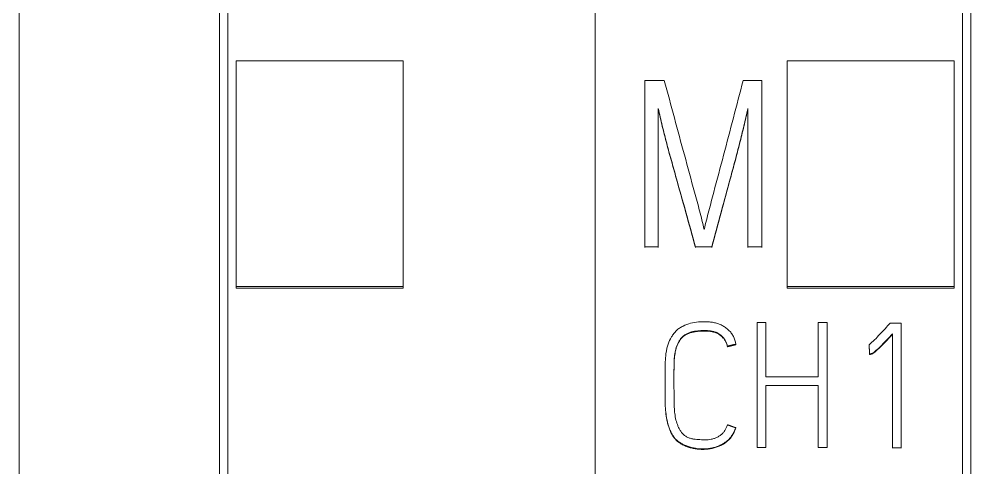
# Model space of a CAD drawing. Header units: millimetres. Extents: x 4137 to 6698, y 1400 to 3585.
# Drawn here: x 6070.55 to 6081.95, y 3303.39 to 3308.76 of the extents above; entities that cross this region are included whole.
import ezdxf

# ---------------------------------------------------------------- set-up
doc = ezdxf.new("R2010")
doc.units = ezdxf.units.MM
doc.layers.add('000-PI-Oprema', color=30, linetype='Continuous', lineweight=5)

msp = doc.modelspace()

# ---------------------------------------------------------------- linework, layer by layer
at = {"color": 0, "linetype": 'ByBlock', "lineweight": 0}
for p, q in [((6077.448, 3360.472), (6077.448, 3247.054)), ((6081.848, 3358.191), (6081.848, 3249.376)), ((6079.748, 3305.56), (6079.748, 3308.262)), ((6081.748, 3308.262), (6079.748, 3308.262)), ((6081.748, 3305.56), (6081.748, 3308.262)), ((6078.043, 3308.025), (6078.043, 3306.037)), ((6078.275, 3308.025), (6078.043, 3308.025)), ((6079.443, 3308.025), (6079.22, 3308.025)), ((6079.443, 3306.037), (6079.443, 3308.025)), ((6078.202, 3306.037), (6078.202, 3307.692)), ((6079.276, 3307.692), (6079.276, 3306.037)), ((6078.043, 3306.037), (6078.202, 3306.037)), ((6078.043, 3306.037), (6078.043, 3306.03)), ((6078.202, 3306.037), (6078.202, 3306.03)), ((6078.649, 3306.037), (6078.843, 3306.037)), ((6078.649, 3306.037), (6078.649, 3306.03)), ((6078.843, 3306.037), (6078.843, 3306.03)), ((6079.276, 3306.037), (6079.443, 3306.037)), ((6079.276, 3306.037), (6079.276, 3306.03)), ((6079.443, 3306.037), (6079.443, 3306.03)), ((6079.748, 3305.541), (6079.748, 3305.56)), ((6081.748, 3305.56), (6079.748, 3305.56)), ((6081.748, 3305.541), (6081.748, 3305.56)), ((6081.748, 3305.541), (6079.748, 3305.541)), ((6079.386, 3303.637), (6079.386, 3305.13)), ((6079.386, 3305.13), (6079.49, 3305.13)), ((6079.49, 3305.13), (6079.49, 3304.482)), ((6080.119, 3304.482), (6080.119, 3305.13)), ((6080.119, 3305.13), (6080.225, 3305.13)), ((6080.225, 3305.13), (6080.225, 3303.637)), ((6081.111, 3305.123), (6080.98, 3305.123)), ((6081.111, 3303.633), (6081.111, 3305.123)), ((6081.007, 3304.995), (6081.007, 3303.633)), ((6079.132, 3304.872), (6079.132, 3304.866)), ((6080.728, 3304.864), (6080.728, 3304.858)), ((6079.031, 3304.847), (6079.031, 3304.841)), ((6080.734, 3304.754), (6080.734, 3304.748)), ((6078.285, 3304.552), (6078.285, 3304.545)), ((6079.49, 3304.482), (6080.119, 3304.482)), ((6079.49, 3304.376), (6079.49, 3303.637)), ((6080.119, 3304.376), (6079.49, 3304.376)), ((6080.119, 3303.637), (6080.119, 3304.376)), ((6079.13, 3303.872), (6079.13, 3303.865)), ((6079.49, 3303.637), (6079.386, 3303.637)), ((6080.225, 3303.637), (6080.119, 3303.637)), ((6081.007, 3303.633), (6081.007, 3303.627)), ((6081.007, 3303.633), (6081.111, 3303.633)), ((6081.111, 3303.633), (6081.111, 3303.627))]:
    msp.add_line(p, q, dxfattribs=at)
msp.add_ellipse((6080.732, 3304.786), major_axis=(-0.441, 7.475), ratio=0.000027, start_param=4.707204, end_param=4.721984, dxfattribs=at)
for points, knots in [([(6081.948, 3358.377), (6081.948, 3355.333), (6081.948, 3345.763), (6081.948, 3331.593), (6081.948, 3317.027), (6081.948, 3302.817), (6081.948, 3288.522), (6081.948, 3273.036), (6081.948, 3260.396), (6081.948, 3252.431), (6081.948, 3249.091)], [0, 0, 0, 0, 0.083934, 0.263736, 0.389889, 0.484142, 0.653794, 0.78188, 0.908517, 1, 1, 1, 1]), ([(6078.753, 3306.243), (6078.735, 3306.318), (6078.717, 3306.392), (6078.688, 3306.504), (6078.678, 3306.541), (6078.657, 3306.615), (6078.607, 3306.801), (6078.476, 3307.283), (6078.356, 3307.728), (6078.275, 3308.025)], [0, 0, 0, 0, 0.125, 0.125, 0.1875, 0.1875, 0.25, 0.5, 1, 1, 1, 1]), ([(6079.22, 3308.025), (6079.142, 3307.728), (6079.064, 3307.431), (6078.946, 3306.986), (6078.897, 3306.8), (6078.848, 3306.615), (6078.828, 3306.541), (6078.818, 3306.504), (6078.789, 3306.392), (6078.77, 3306.318), (6078.753, 3306.243)], [0, 0, 0, 0, 0.5, 0.5, 0.75, 0.8125, 0.8125, 0.875, 0.875, 1, 1, 1, 1]), ([(6078.202, 3307.692), (6078.218, 3307.623), (6078.234, 3307.553), (6078.268, 3307.414), (6078.286, 3307.345), (6078.313, 3307.241), (6078.322, 3307.207), (6078.341, 3307.138), (6078.351, 3307.104), (6078.38, 3307), (6078.476, 3306.656), (6078.572, 3306.312), (6078.649, 3306.037)], [0, 0, 0, 0, 0.125, 0.125, 0.25, 0.25, 0.3125, 0.3125, 0.375, 0.375, 0.5, 1, 1, 1, 1]), ([(6078.649, 3306.03), (6078.572, 3306.306), (6078.476, 3306.65), (6078.38, 3306.994), (6078.351, 3307.098), (6078.341, 3307.132), (6078.322, 3307.201), (6078.313, 3307.235), (6078.286, 3307.339), (6078.268, 3307.408), (6078.234, 3307.547), (6078.218, 3307.617), (6078.202, 3307.686)], [0, 0, 0, 0, 0.5, 0.625, 0.625, 0.6875, 0.6875, 0.75, 0.75, 0.875, 0.875, 1, 1, 1, 1]), ([(6078.843, 3306.037), (6078.917, 3306.312), (6078.993, 3306.587), (6079.086, 3306.931), (6079.105, 3307), (6079.132, 3307.104), (6079.142, 3307.138), (6079.16, 3307.207), (6079.169, 3307.242), (6079.195, 3307.345), (6079.212, 3307.415), (6079.244, 3307.553), (6079.26, 3307.623), (6079.276, 3307.692)], [0, 0, 0, 0, 0.5, 0.5, 0.625, 0.625, 0.6875, 0.6875, 0.75, 0.75, 0.875, 0.875, 1, 1, 1, 1]), ([(6079.276, 3307.686), (6079.26, 3307.617), (6079.244, 3307.547), (6079.212, 3307.408), (6079.195, 3307.339), (6079.169, 3307.235), (6079.16, 3307.201), (6079.142, 3307.132), (6079.114, 3307.028), (6079.012, 3306.65), (6078.917, 3306.306), (6078.843, 3306.03)], [0, 0, 0, 0, 0.125, 0.125, 0.25, 0.25, 0.3125, 0.3125, 0.375, 0.5, 1, 1, 1, 1]), ([(6079.132, 3304.872), (6079.127, 3304.904), (6079.117, 3304.935), (6079.099, 3304.971), (6079.095, 3304.978), (6079.087, 3304.992), (6079.082, 3304.998), (6079.068, 3305.017), (6079.057, 3305.029), (6079.034, 3305.051), (6079.021, 3305.062), (6078.995, 3305.081), (6078.981, 3305.089), (6078.953, 3305.104), (6078.938, 3305.111), (6078.908, 3305.121), (6078.892, 3305.125), (6078.861, 3305.132), (6078.845, 3305.135), (6078.813, 3305.138), (6078.797, 3305.139), (6078.749, 3305.141), (6078.717, 3305.14), (6078.653, 3305.135), (6078.622, 3305.13), (6078.559, 3305.114), (6078.529, 3305.103), (6078.493, 3305.085), (6078.485, 3305.081), (6078.471, 3305.073), (6078.465, 3305.069), (6078.445, 3305.055), (6078.432, 3305.045), (6078.409, 3305.023), (6078.399, 3305.011), (6078.384, 3304.992), (6078.379, 3304.985), (6078.37, 3304.972), (6078.365, 3304.965), (6078.345, 3304.931), (6078.331, 3304.902), (6078.316, 3304.856), (6078.311, 3304.841), (6078.304, 3304.809), (6078.301, 3304.794), (6078.293, 3304.746), (6078.29, 3304.715), (6078.286, 3304.651), (6078.285, 3304.619), (6078.284, 3304.522), (6078.286, 3304.458), (6078.285, 3304.33), (6078.284, 3304.266), (6078.285, 3304.17), (6078.286, 3304.138), (6078.291, 3304.074), (6078.294, 3304.042), (6078.304, 3303.979), (6078.311, 3303.948), (6078.323, 3303.902), (6078.328, 3303.886), (6078.339, 3303.856), (6078.345, 3303.841), (6078.358, 3303.812), (6078.366, 3303.797), (6078.383, 3303.77), (6078.392, 3303.757), (6078.414, 3303.733), (6078.425, 3303.722), (6078.45, 3303.702), (6078.464, 3303.693), (6078.491, 3303.676), (6078.506, 3303.669), (6078.536, 3303.656), (6078.551, 3303.651), (6078.581, 3303.641), (6078.597, 3303.637), (6078.628, 3303.63), (6078.644, 3303.627), (6078.692, 3303.62), (6078.724, 3303.618), (6078.772, 3303.62), (6078.788, 3303.621), (6078.82, 3303.625), (6078.836, 3303.628), (6078.867, 3303.635), (6078.883, 3303.639), (6078.913, 3303.65), (6078.928, 3303.655), (6078.957, 3303.669), (6078.972, 3303.676), (6078.999, 3303.693), (6079.012, 3303.702), (6079.031, 3303.717), (6079.037, 3303.723), (6079.049, 3303.734), (6079.054, 3303.74), (6079.07, 3303.758), (6079.09, 3303.784), (6079.105, 3303.812), (6079.119, 3303.841), (6079.125, 3303.856), (6079.13, 3303.872)], [0, 0, 0, 0, 0.03125, 0.03125, 0.039063, 0.039063, 0.046875, 0.046875, 0.0625, 0.0625, 0.078125, 0.078125, 0.09375, 0.09375, 0.109375, 0.109375, 0.125, 0.125, 0.140625, 0.140625, 0.15625, 0.15625, 0.1875, 0.1875, 0.21875, 0.21875, 0.25, 0.25, 0.257812, 0.257812, 0.265625, 0.265625, 0.28125, 0.28125, 0.296875, 0.296875, 0.304687, 0.304687, 0.3125, 0.3125, 0.34375, 0.34375, 0.359375, 0.359375, 0.375, 0.375, 0.40625, 0.40625, 0.4375, 0.4375, 0.5, 0.5, 0.5625, 0.5625, 0.59375, 0.59375, 0.625, 0.625, 0.65625, 0.65625, 0.671875, 0.671875, 0.6875, 0.6875, 0.703125, 0.703125, 0.71875, 0.71875, 0.734375, 0.734375, 0.75, 0.75, 0.765625, 0.765625, 0.78125, 0.78125, 0.796875, 0.796875, 0.8125, 0.8125, 0.84375, 0.84375, 0.859375, 0.859375, 0.875, 0.875, 0.890625, 0.890625, 0.90625, 0.90625, 0.921875, 0.921875, 0.9375, 0.9375, 0.945313, 0.945313, 0.953125, 0.953125, 0.96875, 0.984375, 0.984375, 1, 1, 1, 1]), ([(6080.98, 3305.123), (6080.96, 3305.101), (6080.94, 3305.079), (6080.899, 3305.034), (6080.878, 3305.012), (6080.837, 3304.968), (6080.816, 3304.946), (6080.773, 3304.904), (6080.751, 3304.884), (6080.728, 3304.864)], [0, 0, 0, 0, 0.25, 0.25, 0.5, 0.5, 0.75, 0.75, 1, 1, 1, 1]), ([(6079.033, 3303.907), (6079.024, 3303.882), (6079.013, 3303.858), (6078.995, 3303.832), (6078.991, 3303.826), (6078.983, 3303.816), (6078.979, 3303.811), (6078.965, 3303.797), (6078.955, 3303.789), (6078.934, 3303.773), (6078.923, 3303.766), (6078.9, 3303.754), (6078.888, 3303.749), (6078.864, 3303.74), (6078.851, 3303.737), (6078.825, 3303.732), (6078.813, 3303.73), (6078.774, 3303.727), (6078.748, 3303.727), (6078.709, 3303.729), (6078.696, 3303.73), (6078.67, 3303.732), (6078.657, 3303.733), (6078.631, 3303.736), (6078.618, 3303.738), (6078.593, 3303.744), (6078.58, 3303.748), (6078.556, 3303.757), (6078.544, 3303.763), (6078.528, 3303.773), (6078.522, 3303.777), (6078.512, 3303.785), (6078.507, 3303.789), (6078.493, 3303.803), (6078.485, 3303.813), (6078.469, 3303.834), (6078.463, 3303.845), (6078.45, 3303.867), (6078.444, 3303.879), (6078.434, 3303.903), (6078.43, 3303.915), (6078.417, 3303.952), (6078.411, 3303.977), (6078.402, 3304.028), (6078.399, 3304.053), (6078.395, 3304.105), (6078.394, 3304.13), (6078.392, 3304.182), (6078.392, 3304.208), (6078.392, 3304.286), (6078.391, 3304.337), (6078.391, 3304.441), (6078.391, 3304.492), (6078.391, 3304.57), (6078.392, 3304.596), (6078.393, 3304.647), (6078.393, 3304.673), (6078.397, 3304.725), (6078.4, 3304.751), (6078.41, 3304.801), (6078.416, 3304.826), (6078.43, 3304.862), (6078.435, 3304.874), (6078.446, 3304.898), (6078.452, 3304.909), (6078.463, 3304.925), (6078.467, 3304.93), (6078.474, 3304.941), (6078.479, 3304.946), (6078.492, 3304.96), (6078.501, 3304.969), (6078.522, 3304.984), (6078.533, 3304.991), (6078.556, 3305.003), (6078.568, 3305.007), (6078.593, 3305.016), (6078.605, 3305.019), (6078.63, 3305.025), (6078.643, 3305.027), (6078.682, 3305.032), (6078.708, 3305.034), (6078.746, 3305.034), (6078.759, 3305.034), (6078.785, 3305.034), (6078.798, 3305.033), (6078.824, 3305.031), (6078.837, 3305.029), (6078.862, 3305.025), (6078.874, 3305.021), (6078.893, 3305.015), (6078.899, 3305.012), (6078.91, 3305.007), (6078.916, 3305.004), (6078.933, 3304.994), (6078.943, 3304.986), (6078.963, 3304.97), (6078.972, 3304.961), (6078.989, 3304.941), (6078.997, 3304.931), (6079.01, 3304.909), (6079.016, 3304.897), (6079.025, 3304.873), (6079.028, 3304.86), (6079.031, 3304.847)], [0, 0, 0, 0, 0.03125, 0.03125, 0.039063, 0.039063, 0.046875, 0.046875, 0.0625, 0.0625, 0.078125, 0.078125, 0.09375, 0.09375, 0.109375, 0.109375, 0.125, 0.125, 0.15625, 0.15625, 0.171875, 0.171875, 0.1875, 0.1875, 0.203125, 0.203125, 0.21875, 0.21875, 0.234375, 0.234375, 0.242187, 0.242187, 0.25, 0.25, 0.265625, 0.265625, 0.28125, 0.28125, 0.296875, 0.296875, 0.3125, 0.3125, 0.34375, 0.34375, 0.375, 0.375, 0.40625, 0.40625, 0.4375, 0.4375, 0.5, 0.5, 0.5625, 0.5625, 0.59375, 0.59375, 0.625, 0.625, 0.65625, 0.65625, 0.6875, 0.6875, 0.703125, 0.703125, 0.71875, 0.71875, 0.726563, 0.726563, 0.734375, 0.734375, 0.75, 0.75, 0.765625, 0.765625, 0.78125, 0.78125, 0.796875, 0.796875, 0.8125, 0.8125, 0.84375, 0.84375, 0.859375, 0.859375, 0.875, 0.875, 0.890625, 0.890625, 0.90625, 0.90625, 0.914062, 0.914062, 0.921875, 0.921875, 0.9375, 0.9375, 0.953125, 0.953125, 0.96875, 0.96875, 0.984375, 0.984375, 1, 1, 1, 1]), ([(6079.031, 3304.841), (6079.028, 3304.854), (6079.025, 3304.867), (6079.016, 3304.891), (6079.01, 3304.903), (6078.996, 3304.925), (6078.989, 3304.936), (6078.976, 3304.95), (6078.972, 3304.955), (6078.962, 3304.964), (6078.957, 3304.969), (6078.942, 3304.981), (6078.931, 3304.989), (6078.915, 3304.998), (6078.909, 3305.001), (6078.897, 3305.007), (6078.891, 3305.009), (6078.86, 3305.02), (6078.834, 3305.024), (6078.795, 3305.027), (6078.782, 3305.028), (6078.756, 3305.028), (6078.743, 3305.028), (6078.704, 3305.027), (6078.678, 3305.026), (6078.64, 3305.02), (6078.627, 3305.018), (6078.601, 3305.012), (6078.589, 3305.008), (6078.564, 3304.999), (6078.552, 3304.994), (6078.534, 3304.985), (6078.529, 3304.982), (6078.518, 3304.975), (6078.512, 3304.971), (6078.486, 3304.95), (6078.47, 3304.93), (6078.442, 3304.886), (6078.431, 3304.862), (6078.418, 3304.825), (6078.415, 3304.812), (6078.408, 3304.787), (6078.406, 3304.774), (6078.399, 3304.735), (6078.396, 3304.71), (6078.393, 3304.658), (6078.392, 3304.633), (6078.392, 3304.581), (6078.391, 3304.555), (6078.391, 3304.505), (6078.391, 3304.481), (6078.391, 3304.457)], [0, 0, 0, 0, 0.033481, 0.033481, 0.066961, 0.066961, 0.100442, 0.100442, 0.117182, 0.117182, 0.133923, 0.133923, 0.167403, 0.167403, 0.184144, 0.184144, 0.200884, 0.200884, 0.267845, 0.267845, 0.301326, 0.301326, 0.334806, 0.334806, 0.401768, 0.401768, 0.435248, 0.435248, 0.468729, 0.468729, 0.50221, 0.50221, 0.51895, 0.51895, 0.53569, 0.53569, 0.602652, 0.602652, 0.669613, 0.669613, 0.703094, 0.703094, 0.736574, 0.736574, 0.803536, 0.803536, 0.870497, 0.870497, 0.937458, 0.937458, 1, 1, 1, 1]), ([(6080.734, 3304.754), (6080.738, 3304.754), (6080.742, 3304.755), (6080.75, 3304.756), (6080.753, 3304.757), (6080.761, 3304.76), (6080.764, 3304.761), (6080.771, 3304.765), (6080.774, 3304.767), (6080.784, 3304.774), (6080.79, 3304.779), (6080.802, 3304.788), (6080.807, 3304.793), (6080.825, 3304.808), (6080.836, 3304.819), (6080.858, 3304.84), (6080.869, 3304.851), (6080.901, 3304.883), (6080.923, 3304.905), (6080.965, 3304.95), (6080.986, 3304.972), (6081.007, 3304.995)], [0, 0, 0, 0, 0.03125, 0.03125, 0.0625, 0.0625, 0.09375, 0.09375, 0.125, 0.125, 0.1875, 0.1875, 0.25, 0.25, 0.375, 0.375, 0.5, 0.5, 0.75, 0.75, 1, 1, 1, 1]), ([(6081.007, 3304.989), (6080.986, 3304.966), (6080.965, 3304.944), (6080.923, 3304.899), (6080.901, 3304.877), (6080.869, 3304.845), (6080.858, 3304.834), (6080.836, 3304.813), (6080.825, 3304.802), (6080.807, 3304.787), (6080.801, 3304.782), (6080.79, 3304.772), (6080.783, 3304.768), (6080.771, 3304.759), (6080.764, 3304.755), (6080.753, 3304.751), (6080.75, 3304.75), (6080.742, 3304.748), (6080.738, 3304.748), (6080.734, 3304.748)], [0, 0, 0, 0, 0.25, 0.25, 0.5, 0.5, 0.625, 0.625, 0.75, 0.75, 0.8125, 0.8125, 0.875, 0.875, 0.9375, 0.9375, 0.96875, 0.96875, 1, 1, 1, 1]), ([(6079.13, 3303.865), (6079.12, 3303.835), (6079.106, 3303.805), (6079.084, 3303.771), (6079.08, 3303.765), (6079.07, 3303.752), (6079.065, 3303.745), (6079.049, 3303.727), (6079.037, 3303.716), (6079.012, 3303.695), (6078.999, 3303.686), (6078.971, 3303.669), (6078.956, 3303.662), (6078.927, 3303.649), (6078.912, 3303.643), (6078.881, 3303.633), (6078.866, 3303.629), (6078.818, 3303.618), (6078.786, 3303.614), (6078.737, 3303.612), (6078.721, 3303.613), (6078.689, 3303.615), (6078.673, 3303.616), (6078.641, 3303.621), (6078.625, 3303.624), (6078.593, 3303.631), (6078.578, 3303.635), (6078.555, 3303.643), (6078.547, 3303.646), (6078.532, 3303.652), (6078.524, 3303.655), (6078.502, 3303.665), (6078.488, 3303.672), (6078.46, 3303.689), (6078.447, 3303.698), (6078.422, 3303.719), (6078.41, 3303.73), (6078.389, 3303.755), (6078.38, 3303.768), (6078.368, 3303.789), (6078.364, 3303.796), (6078.356, 3303.81), (6078.353, 3303.818), (6078.343, 3303.84), (6078.337, 3303.855), (6078.327, 3303.885), (6078.322, 3303.9), (6078.313, 3303.932), (6078.31, 3303.947), (6078.303, 3303.979), (6078.301, 3303.995), (6078.289, 3304.074), (6078.286, 3304.138), (6078.284, 3304.266), (6078.286, 3304.33), (6078.286, 3304.444), (6078.285, 3304.495), (6078.285, 3304.545)], [0, 0, 0, 0, 0.056891, 0.056891, 0.071114, 0.071114, 0.085336, 0.085336, 0.113782, 0.113782, 0.142227, 0.142227, 0.170673, 0.170673, 0.199118, 0.199118, 0.227564, 0.227564, 0.284455, 0.284455, 0.3129, 0.3129, 0.341345, 0.341345, 0.369791, 0.369791, 0.398236, 0.398236, 0.412459, 0.412459, 0.426682, 0.426682, 0.455127, 0.455127, 0.483573, 0.483573, 0.512018, 0.512018, 0.540464, 0.540464, 0.554686, 0.554686, 0.568909, 0.568909, 0.597355, 0.597355, 0.6258, 0.6258, 0.654245, 0.654245, 0.682691, 0.682691, 0.796473, 0.796473, 0.910255, 0.910255, 1, 1, 1, 1])]:
    msp.add_open_spline(points, degree=3, knots=knots, dxfattribs=at)
for points, weights in [([(6079.031, 3304.847), (6079.081, 3304.86), (6079.132, 3304.872)], [0.499995994819, 0.500004005181, 0.499995994819]), ([(6079.132, 3304.866), (6079.081, 3304.854), (6079.031, 3304.841)], [0.499996711644, 0.500003288356, 0.499996711644]), ([(6080.728, 3304.864), (6080.731, 3304.809), (6080.734, 3304.754)], [0.500000000551, 0.499999999449, 0.500000000551]), ([(6079.13, 3303.872), (6079.081, 3303.889), (6079.033, 3303.907)], [0.499998575873, 0.500001424127, 0.499998575873])]:
    msp.add_rational_spline(points, weights, degree=2, dxfattribs=at)
at = {"layer": '000-PI-Oprema', "color": 0, "linetype": 'ByBlock', "lineweight": 0}
for p, q in [((6077.448, 3360.472), (6077.448, 3247.054)), ((6073.048, 3249.376), (6073.048, 3358.191)), ((6073.148, 3305.56), (6073.148, 3308.262)), ((6073.148, 3308.262), (6075.148, 3308.262)), ((6075.148, 3305.56), (6075.148, 3308.262)), ((6073.148, 3305.541), (6073.148, 3305.56)), ((6073.148, 3305.56), (6075.148, 3305.56)), ((6075.148, 3305.541), (6075.148, 3305.56)), ((6073.148, 3305.541), (6075.148, 3305.541))]:
    msp.add_line(p, q, dxfattribs=at)
for points, knots in [([(6072.948, 3249.091), (6072.948, 3252.431), (6072.948, 3260.396), (6072.948, 3273.036), (6072.948, 3288.522), (6072.948, 3302.817), (6072.948, 3317.027), (6072.948, 3331.593), (6072.948, 3345.763), (6072.948, 3355.333), (6072.948, 3358.377)], [0, 0, 0, 0, 0.091483, 0.21812, 0.346206, 0.515858, 0.610111, 0.736264, 0.916066, 1, 1, 1, 1]), ([(6070.548, 3355.311), (6070.548, 3353.288), (6070.548, 3344.739), (6070.548, 3331.593), (6070.548, 3317.027), (6070.548, 3302.817), (6070.548, 3288.522), (6070.548, 3273.036), (6070.548, 3260.278), (6070.548, 3251.396), (6070.548, 3247.139), (6070.548, 3246.341)], [0, 0, 0, 0, 0.055935, 0.236292, 0.362833, 0.457376, 0.627551, 0.756032, 0.883059, 0.978086, 1, 1, 1, 1])]:
    msp.add_open_spline(points, degree=3, knots=knots, dxfattribs=at)

doc.saveas('drawing.dxf')
